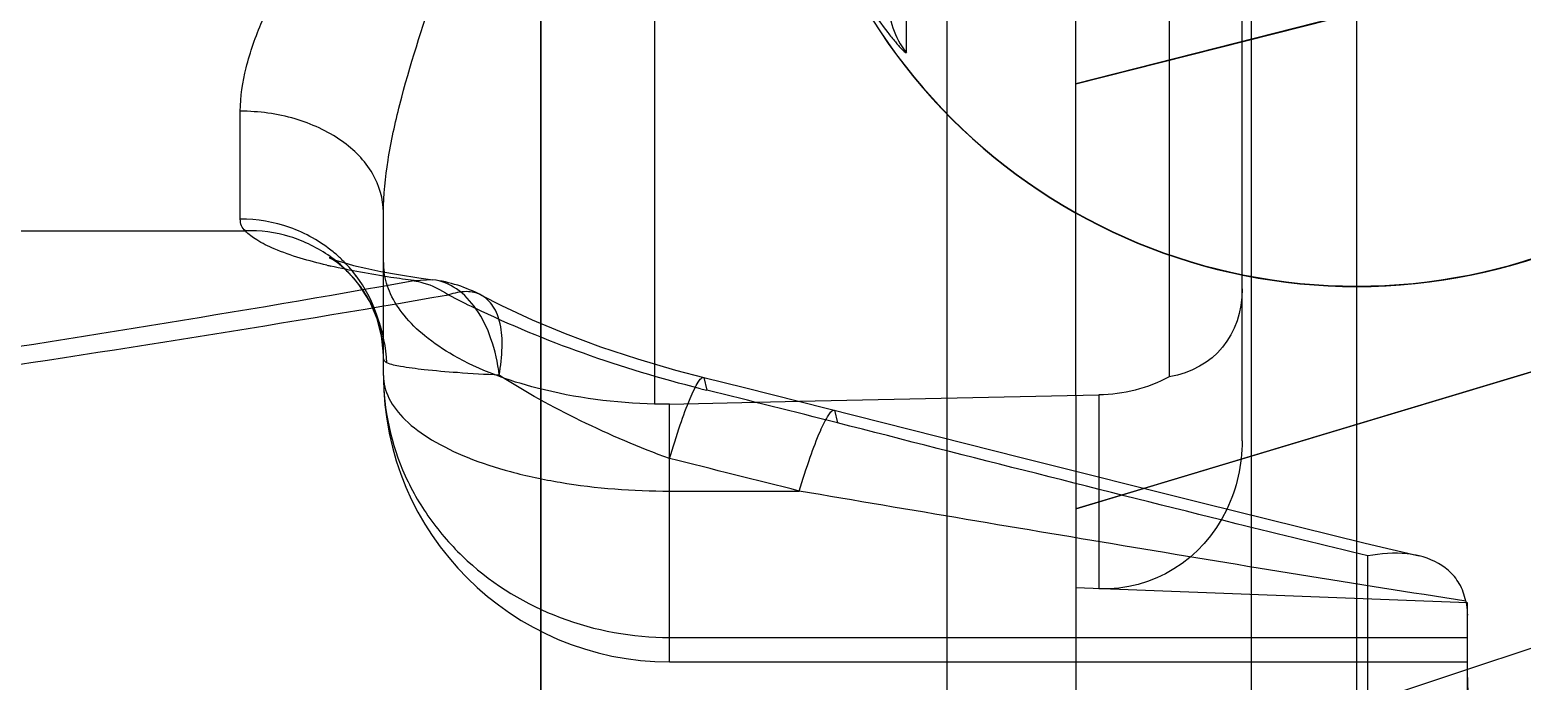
# Model space of a CAD drawing. Header units: millimetres. Extents: x 28656 to 29764, y -21384 to -20601.
# Drawn here: x 28896.87 to 28902.19, y -20907.38 to -20905.06 of the extents above; entities that cross this region are included whole.
import ezdxf

# ---------------------------------------------------------------- set-up
doc = ezdxf.new("R2010")
doc.units = ezdxf.units.MM
doc.header["$LTSCALE"] = 8
doc.layers.add('Cav-cor', color=30, linetype='Continuous')
doc.layers.add('dim', color=3, linetype='Continuous', lineweight=15)

# ---------------------------------------------------------------- blocks, each defined once
blk = doc.blocks.new('20160903.083130')
at = {"layer": 'Cav-cor', "color": 241}
for p, q in [((0.4898, 12.0802), (0.4898, 3.6905)), ((-0.2369, 4.6712), (-0.2369, 9.7973)), ((0.1247, 9.2411), (0.1247, 6.8488)), ((0.3229, 8.7631), (0.3229, 7.7516)), ((-0.1355, 7.7631), (-0.1355, 8.4991)), ((0.3878, 7.6947), (0.3878, 8.4209)), ((0.0887, 8.0405), (0.0887, 8.3074)), ((0.2398, 7.7351), (0.2398, 8.2952)), ((0.8224, 8.1611), (0.2398, 8.0126)), ((0.3961, 3.5898), (0.3961, 8.1621)), ((0.2398, 8.0126), (0.6938, 8.1283)), ((-0.5047, 7.8922), (-0.5047, 7.9883)), ((-0.3772, 7.8452), (-0.3772, 7.8982)), ((-0.9127, 7.8818), (-0.5001, 7.8818)), ((-0.3772, 7.7528), (-0.3772, 7.8452)), ((-0.4038, 7.8398), (-0.4039, 7.8399)), ((-0.3638, 7.8428), (-0.3456, 7.8399)), ((-0.3331, 7.8382), (-0.3498, 7.8373)), ((-0.3456, 7.8399), (-0.3331, 7.8382)), ((0.2398, 7.6341), (0.8224, 7.8093)), ((0.8224, 7.8093), (0.3004, 7.6523)), ((-0.1355, 7.7274), (-0.1355, 7.7631)), ((-0.0918, 7.7511), (-0.0891, 7.7397)), ((-0.1222, 7.7274), (-0.0064, 7.7299)), ((-0.1222, 7.4978), (-0.1222, 7.7274)), ((-0.0064, 7.7299), (0.2603, 7.7355)), ((0.2398, 7.7351), (0.2398, 7.6675)), ((0.2603, 7.7355), (0.2603, 7.6623)), ((0.0247, 7.722), (0.0274, 7.7106)), ((0.2398, 7.6675), (0.2398, 3.6686)), ((0.2603, 7.6623), (0.2603, 7.5629)), ((-0.1222, 7.6499), (-0.0068, 7.6499)), ((0.3004, 7.6523), (0.2398, 7.6341)), ((0.4976, 7.6036), (0.5455, 7.5922)), ((0.4998, 7.4634), (0.4998, 7.5921)), ((0.8224, 7.5688), (0.2398, 7.3752)), ((0.5885, 7.5505), (0.2398, 7.5637)), ((0.5885, 7.5394), (0.5885, 7.5505)), ((0.5885, 7.1032), (0.5885, 7.5394)), ((-0.1222, 7.5195), (0.5885, 7.5195)), ((-0.1222, 7.4978), (0.5885, 7.4978))]:
    blk.add_line(p, q, dxfattribs=at)
for points in [[(-0.4039, 7.8399), (-0.4055, 7.8417), (-0.4125, 7.8486), (-0.4184, 7.8534), (-0.4226, 7.8562), (-0.425, 7.8576), (-0.4254, 7.8578)], [(-0.4254, 7.8578), (-0.4253, 7.8577), (-0.4233, 7.8569), (-0.4191, 7.8554), (-0.4125, 7.8534), (-0.4038, 7.851), (-0.3928, 7.8484), (-0.3795, 7.8456), (-0.3638, 7.8428)], [(-0.3772, 7.77), (-0.3773, 7.7745), (-0.3788, 7.7882), (-0.3828, 7.8032), (-0.3894, 7.8187), (-0.3991, 7.834), (-0.4038, 7.8398)], [(-0.2901, 7.8244), (-0.272, 7.8152), (-0.2446, 7.8025), (-0.2151, 7.7902), (-0.1838, 7.7785), (-0.1509, 7.7676), (-0.1169, 7.7576), (-0.0918, 7.7511)], [(-0.0918, 7.7511), (-0.0554, 7.7421), (0.191, 7.6798)], [(0.191, 7.6798), (0.3522, 7.6393), (0.4976, 7.6036)]]:
    blk.add_lwpolyline(points, dxfattribs=at)
for centre, radius, start, end in [((0.4896, 8.3419), 0.5098, 180.0217, 270.0217), ((0.4894, 8.3421), 0.5096, 180.0437, 270.0438), ((0.49, 8.3419), 0.5098, 269.9783, 359.9783), ((0.4902, 8.3421), 0.5096, 269.9562, 359.9564), ((0.149, 8.0878), 0.0766, 180.2371, 218.1307), ((-0.4953, 7.7604), 0.1212, 46.9707, 54.3194), ((-0.5011, 7.766), 0.1252, 46.2442, 50.7511), ((-0.3081, 8.3549), 0.5177, 256.666, 257.0386), ((-0.5002, 7.7669), 0.1239, 44.5339, 46.2359), ((-0.4951, 7.7607), 0.1207, 40.9736, 46.9506), ((-0.5001, 7.767), 0.1237, 37.0277, 44.5339), ((-0.314, 7.8536), 0.0631, 180.0176, 187.9592), ((-3.3636, 24.8546), 17.282, 276.87409, 280.0427), ((-0.3501, 7.7108), 0.1285, 62.2017, 82.3803), ((-3.3525, 25.3344), 17.7704, 276.7174, 279.82812), ((0.0459, 8.5187), 0.7841, 242.2479, 244.1463), ((-0.1222, 7.7528), 0.255, 180.0001, 269.9999), ((0.1791, 8.8328), 1.1255, 255.9299, 256.2139), ((-3.3899, -5.7121), 13.8509, 75.71627, 76.21329), ((-3.3903, -5.6397), 13.7136, 75.71595, 76.21298)]:
    blk.add_arc(centre, radius, start, end, dxfattribs=at)
at = {"layer": 'Cav-cor', "color": 241, "extrusion": (0, 0, -1)}
for centre, major_axis, ratio, start_param, end_param in [((0.2603, 7.8722), (-0.1086, 0.0959), 0.696494, 2.590093, 3.647782), ((0.2603, 7.8502), (-0.1269, -0.0139), 0.897367, 4.297471, 4.810579), ((-0.1222, 7.9568), (-0.2538, -0.0279), 0.897367, 4.810579, 4.862939), ((0.2603, 7.6995), (-0.0319, 0.1335), 0.924795, 1.823428, 2.291735), ((0.2603, 7.6995), (-0.0319, 0.1335), 0.924795, 2.291735, 3.394224), ((0.8385, 7.5507), (0.0239, 0.5441), 0.457341, 4.595058, 4.616593), ((0.8385, 7.5507), (0.0239, 0.5441), 0.457341, 4.320989, 4.595058)]:
    blk.add_ellipse(centre, major_axis=major_axis, ratio=ratio, start_param=start_param, end_param=end_param, dxfattribs=at)
at = {"layer": 'Cav-cor', "color": 241}
for points, knots in [([(-0.5047, 7.9883), (-0.5047, 8.0013), (-0.5003, 8.0289), (-0.48, 8.0854), (-0.4399, 8.1563), (-0.3829, 8.2393), (-0.3433, 8.2953), (-0.3258, 8.3249)], [0, 0, 0, 0, 0.101526, 0.215273, 0.466375, 0.732095, 1, 1, 1, 1]), ([(-0.3772, 7.8982), (-0.3772, 7.9137), (-0.3737, 7.9461), (-0.359, 8.0127), (-0.3314, 8.0974), (-0.2933, 8.1981), (-0.2685, 8.2656), (-0.2579, 8.2997)], [0, 0, 0, 0, 0.110825, 0.231577, 0.486406, 0.74523, 1, 1, 1, 1]), ([(-0.0146, 8.2695), (-0.0124, 8.2546), (-0.0067, 8.2253), (0.0055, 8.1834), (0.0206, 8.145), (0.0375, 8.1109), (0.0546, 8.0824), (0.0686, 8.0627), (0.0775, 8.0516), (0.0816, 8.0469), (0.0839, 8.0443), (0.0861, 8.0422), (0.087, 8.0411), (0.0887, 8.0401), (0.0887, 8.0405)], [0, 0, 0, 0, 0.177456, 0.349659, 0.512481, 0.662559, 0.79538, 0.903916, 0.945786, 0.962793, 0.976833, 0.987673, 0.995165, 1, 1, 1, 1]), ([(-0.3772, 7.8982), (-0.3772, 7.9101), (-0.3849, 7.9358), (-0.4146, 7.9651), (-0.4564, 7.984), (-0.4882, 7.9883), (-0.5047, 7.9883)], [0, 0, 0, 0, 0.209371, 0.44453, 0.711946, 1, 1, 1, 1]), ([(-0.4219, 7.8629), (-0.4333, 7.8723), (-0.4598, 7.8871), (-0.4898, 7.8922), (-0.5047, 7.8922)], [0, 0, 0, 0, 0.497783, 1, 1, 1, 1]), ([(-0.5001, 7.8818), (-0.5016, 7.883), (-0.504, 7.8862), (-0.5047, 7.8902), (-0.5047, 7.8922)], [0, 0, 0, 0, 0.48635, 1, 1, 1, 1]), ([(-0.4246, 7.8588), (-0.4354, 7.8665), (-0.4598, 7.8786), (-0.4868, 7.8822), (-0.5001, 7.8818)], [0, 0, 0, 0, 0.498346, 1, 1, 1, 1]), ([(-0.4275, 7.8511), (-0.4435, 7.8549), (-0.4651, 7.8609), (-0.489, 7.8724), (-0.4973, 7.8786), (-0.5001, 7.8818)], [0, 0, 0, 0, 0.617933, 0.837476, 1, 1, 1, 1]), ([(-0.3499, 7.8374), (-0.3568, 7.8383), (-0.3817, 7.8418), (-0.4065, 7.8463), (-0.4243, 7.8504)], [0, 0, 0, 0, 0.273701, 1, 1, 1, 1]), ([(-0.1355, 7.7274), (-0.1707, 7.7284), (-0.2325, 7.7361), (-0.3012, 7.761), (-0.3395, 7.7864), (-0.3587, 7.805), (-0.3714, 7.8244), (-0.3756, 7.8382), (-0.3766, 7.8449)], [0, 0, 0, 0, 0.3698, 0.650236, 0.758654, 0.850271, 0.929148, 1, 1, 1, 1]), ([(-0.3741, 7.7642), (-0.3747, 7.7779), (-0.3803, 7.8054), (-0.3948, 7.8294), (-0.4038, 7.8398)], [0, 0, 0, 0, 0.501187, 1, 1, 1, 1]), ([(-0.3772, 7.77), (-0.3772, 7.7827), (-0.3814, 7.8084), (-0.3936, 7.8313), (-0.4013, 7.8415)], [0, 0, 0, 0, 0.49768, 1, 1, 1, 1]), ([(-0.3498, 7.8373), (-0.3472, 7.8369), (-0.3363, 7.8344), (-0.3261, 7.8294), (-0.3191, 7.8247)], [0, 0, 0, 0, 0.240726, 1, 1, 1, 1]), ([(-0.2739, 7.7531), (-0.2753, 7.7642), (-0.2798, 7.7848), (-0.2925, 7.8116), (-0.3103, 7.8309), (-0.3257, 7.8372), (-0.3331, 7.8382)], [0, 0, 0, 0, 0.301861, 0.56852, 0.797112, 1, 1, 1, 1]), ([(-0.2902, 7.8245), (-0.2941, 7.8266), (-0.3042, 7.8287), (-0.3139, 7.8263), (-0.3191, 7.8247)], [0, 0, 0, 0, 0.454821, 1, 1, 1, 1]), ([(-0.2739, 7.7531), (-0.2727, 7.7614), (-0.2708, 7.7766), (-0.2719, 7.7977), (-0.2781, 7.8145), (-0.2859, 7.8222), (-0.2902, 7.8245)], [0, 0, 0, 0, 0.322367, 0.592415, 0.813588, 1, 1, 1, 1]), ([(-0.0946, 7.741), (-0.1299, 7.7499), (-0.1983, 7.7705), (-0.2645, 7.7978), (-0.296, 7.8131)], [0, 0, 0, 0, 0.509703, 1, 1, 1, 1]), ([(-0.3741, 7.7642), (-0.3751, 7.7646), (-0.3769, 7.7663), (-0.3772, 7.7687), (-0.3772, 7.77)], [0, 0, 0, 0, 0.442103, 1, 1, 1, 1]), ([(-0.3772, 7.7528), (-0.3772, 7.746), (-0.3731, 7.7309), (-0.3573, 7.7113), (-0.333, 7.6938), (-0.3011, 7.6786), (-0.2626, 7.6661), (-0.2026, 7.6535), (-0.1548, 7.6499), (-0.1222, 7.6499)], [0, 0, 0, 0, 0.070404, 0.152787, 0.253426, 0.3739, 0.512617, 0.666313, 1, 1, 1, 1]), ([(-0.3772, 7.7528), (-0.3772, 7.7224), (-0.3668, 7.6757), (-0.3353, 7.6221), (-0.2924, 7.5744), (-0.2212, 7.5313), (-0.1552, 7.5195), (-0.1222, 7.5195)], [0, 0, 0, 0, 0.239388, 0.36175, 0.486162, 0.740145, 1, 1, 1, 1]), ([(-0.2739, 7.7531), (-0.2864, 7.7538), (-0.3087, 7.7551), (-0.3382, 7.7575), (-0.3591, 7.7603), (-0.3703, 7.7625), (-0.3741, 7.7642)], [0, 0, 0, 0, 0.370287, 0.664891, 0.876083, 1, 1, 1, 1]), ([(-0.1222, 7.6788), (-0.1491, 7.6887), (-0.2011, 7.7108), (-0.2507, 7.7381), (-0.2739, 7.7531)], [0, 0, 0, 0, 0.509393, 1, 1, 1, 1]), ([(-0.1222, 7.6788), (-0.1192, 7.6889), (-0.1136, 7.7069), (-0.1061, 7.7276), (-0.1006, 7.7401), (-0.0973, 7.7462), (-0.0948, 7.7499), (-0.0925, 7.7513), (-0.0918, 7.7511)], [0, 0, 0, 0, 0.398141, 0.7115, 0.827713, 0.914119, 0.970208, 1, 1, 1, 1]), ([(-0.0068, 7.6499), (-0.0037, 7.66), (0.0022, 7.6781), (0.0106, 7.7007), (0.0173, 7.7147), (0.0216, 7.7208), (0.0239, 7.7222), (0.0247, 7.722)], [0, 0, 0, 0, 0.397599, 0.710675, 0.913196, 0.969564, 1, 1, 1, 1]), ([(0.4998, 7.5921), (0.4607, 7.6016), (0.3031, 7.6403), (0.1458, 7.6804), (0.0274, 7.7106)], [0, 0, 0, 0, 0.247883, 1, 1, 1, 1]), ([(0.5871, 7.5519), (0.4883, 7.5671), (0.2903, 7.5995), (0.0925, 7.6331), (-0.0068, 7.6499)], [0, 0, 0, 0, 0.498139, 1, 1, 1, 1]), ([(0.5455, 7.5922), (0.542, 7.593), (0.5269, 7.5955), (0.5114, 7.5943), (0.4998, 7.5921)], [0, 0, 0, 0, 0.232748, 1, 1, 1, 1]), ([(0.5871, 7.5519), (0.586, 7.5573), (0.5823, 7.5675), (0.5692, 7.5834), (0.555, 7.5899), (0.5455, 7.5922)], [0, 0, 0, 0, 0.273163, 0.519261, 1, 1, 1, 1]), ([(0.5871, 7.5519), (0.5874, 7.5508), (0.5881, 7.5467), (0.5885, 7.5425), (0.5885, 7.5394)], [0, 0, 0, 0, 0.262665, 1, 1, 1, 1])]:
    blk.add_open_spline(points, degree=3, knots=knots, dxfattribs=at)

msp = doc.modelspace()

# ---------------------------------------------------------------- linework, layer by layer
at = {"layer": 'Cav-cor', "color": 241}
msp.add_line((28898.6949, -20703.2659), (28898.6949, -20943.2659), dxfattribs=at)

# ---------------------------------------------------------------- block references
at = {"layer": 'dim', "xscale": 4, "yscale": 4, "zscale": 4}
msp.add_blockref('20160903.083130', (28899.6425, -20937.3073), dxfattribs=at)

doc.saveas('drawing.dxf')
